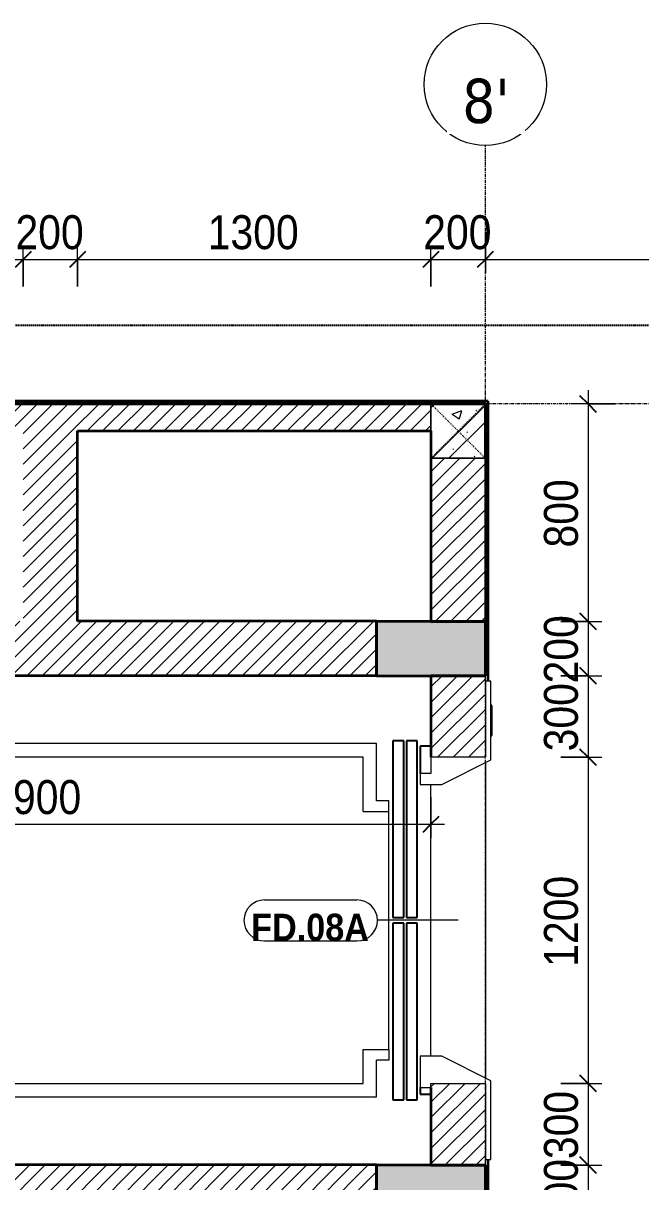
# Model space of a CAD drawing. Header units: millimetres. Extents: x 75804 to 125408, y 2002 to 35126.
# Drawn here: x 100933 to 103205, y 30675 to 34937 of the extents above; entities that cross this region are included whole.
import ezdxf

# ---------------------------------------------------------------- set-up
doc = ezdxf.new("R2010")
doc.units = ezdxf.units.MM
for name, pattern in [('Dash', [6, 3, -3]), ('Dash - Tight', [4.5, 3, -1.5]), ('Grid Line', [22.225, 12.7, -3.175, 3.175, -3.175]), ('Hidden', [7.14375, 4.7625, -2.38125])]:
    doc.linetypes.add(name, pattern=pattern)
for name, color, linetype, lineweight in [('0-4', 50, 'Continuous', 5), ('A-ANNO-DIMS', 211, 'Continuous', 9), ('A-ANNO-DIMS-50', 211, 'Continuous', 9), ('A-DETL-GENF-1', 92, 'Dash - Tight', 18), ('A-DETL-GENF-2', 92, 'Hidden', 25), ('A-DOOR', 31, 'Continuous', 18), ('A-DOOR-1', 31, 'Continuous', 25), ('A-DOOR-IDEN', 31, 'Continuous', 9), ('A-WALL', 113, 'Continuous', 18), ('A-WALL-1', 113, 'Continuous', 35), ('A-WALL-PATT-1', 111, 'Continuous', 18), ('I-WALL-2', 2, 'Continuous', 35), ('S-COLS', 52, 'Continuous', 18), ('S-COLS-1', 9, 'Continuous', 5), ('S-COLS-2', 7, 'Continuous', 35), ('S-COLS-3', 52, 'Dash', 18), ('S-COLS-4', 254, 'Continuous', 18), ('S-COLS-5', 52, 'Continuous', 35), ('S-COLS-HDLN', 52, 'Dash', 18), ('S-GRID-1', 1, 'Grid Line', 9), ('S-GRID-IDEN', 1, 'Continuous', 9)]:
    doc.layers.add(name, color=color, linetype=linetype, lineweight=lineweight)
doc.styles.add('Arial_B', font='arialbd.ttf', dxfattribs={"width": 0.9, "height": 100})
doc.styles.add('Tahoma_B', font='tahomabd.ttf', dxfattribs={"height": 162.5})
doc.styles.add('UTM Avo', font='', dxfattribs={"width": 0.9, "height": 125})
doc.styles.get('UTM Avo').set_extended_font_data('UTM Avo')
doc.dimstyles.new('1_Dim_chi_tiet_2_5', dxfattribs={"dimscale": 304.8, "dimtxt": 124.912619, "dimasz": 0.19685, "dimexe": 0.164042, "dimexo": 0.0625, "dimgap": 0.016404, "dimtad": 1, "dimdec": 0, "dimrnd": 5, "dimzin": 0, "dimdsep": 46, "dimtxsty": 'UTM Avo', "dimblk1": 'OBLIQUE', "dimblk2": 'OBLIQUE', "dimsah": 1, "dimcen": 0.09, "dimdle": 0.164042, "dimazin": 0, "dimtfac": 1, "dimtdec": 4, "dimtix": 1, "dimtmove": 0, "dimatfit": 3, "dimfxl": 0.328084, "dimfxlon": 1, "dimtvp": 1, "dimtolj": 1, "dimtzin": 0, "dimarcsym": 2})
pattern_1 = [(45, (22080.69, 0), (-28.284271, 28.284271), [])]
pattern_2 = [(45, (22080.69, 0), (-26.516504, 26.516504), [])]
pattern_3 = [(50, (22080.7, 0), (364.3679, -31.8783), [38.1, -419.1]), (355, (22080.7, 0), (-70.4859, 382.1133), [30.48, -335.28]), (100.451, (22111.05, -2.66), (293.885, 350.2334), [32.38, -356.18]), (46.184, (22080.7, 101.6), (542.1585, -84.0858), [57.15, -628.65]), (96.636, (22125.87, 94.6), (474.805, 494.8554), [48.57, -534.27]), (351.184, (22080.7, 101.6), (474.8102, 494.85), [45.72, -502.92]), (21, (22131.5, 76.2), (303.2285, -204.5305), [38.1, -419.1]), (326, (22131.5, 76.2), (123.6039, 368.376), [30.48, -335.28]), (71.451, (22156.76, 59.16), (426.8341, 163.8427), [32.38, -356.18]), (37.5, (22080.69, 0), (6.17665, 169.11015), [3.353, -327.863, 3.353, -337.007, -336.55]), (37.5, (22080.69, 0), (6.17665, 169.11015), [-671.576, 3.353, -333.197]), (7.5, (22080.69, 0), (133.63888, 200.3615), [3.353, -190.703, 3.353, -320.243, -128.27]), (7.5, (22080.69, 0), (133.63888, 200.3615), [-517.652, 3.353, -124.917]), (327.5, (21967.4, 0), (271.18182, -11.45836), [3.353, -123.647, 3.353, -392.887, -525.78]), (327.5, (21967.4, 0), (271.18182, -11.45836), [-523.24, 3.353, -522.427]), (317.5, (21916.6, 0), (296.2585, 50.85285), [3.353, -161.747, 3.353, -259.791, -373.38]), (317.5, (21916.6, 0), (296.2585, 50.85285), [-428.244, 3.353, -370.027]), (45, (22080.69, 0), (-125.7236, 125.7236), []), (45, (22080.69, 190.5), (-125.7236, 125.7236), [])]

# ---------------------------------------------------------------- blocks, each defined once
blk = doc.blocks.new('NCV_TKTC_KET CAU_rvt-3-TKCS_THANG MÁY TM2 - MẶT BẰNG TẦNG 2-8')
at = {"layer": 'S-COLS-1'}
for points in [[(80552.6, 32536.9), (80552.6, 32736.9), (80152.6, 32736.9), (80152.6, 32536.9)], [(80552.6, 30536.9), (80552.6, 30736.9), (80152.6, 30736.9), (80152.6, 30536.9)]]:
    blk.add_hatch(color=256, dxfattribs=at).paths.add_polyline_path(points)
at = {"layer": 'S-COLS-2'}
for p, q in [((80152.6, 32736.9), (80152.6, 32536.9)), ((80552.6, 32736.9), (80152.6, 32736.9)), ((80552.6, 32536.9), (80552.6, 32736.9)), ((80152.6, 32536.9), (80552.6, 32536.9)), ((80152.6, 30736.9), (80152.6, 30536.9)), ((80552.6, 30736.9), (80152.6, 30736.9)), ((80552.6, 30536.9), (80552.6, 30736.9))]:
    blk.add_line(p, q, dxfattribs=at)
blk = doc.blocks.new('Thang may HIEN - Dài x Rộng - 2200x1200-551375-TKCS_THANG MÁY TM2 - MẶT BẰNG TẦNG 2-8')
at = {"layer": 'A-DOOR'}
for p, q in [((-590, 120), (-880, 120)), ((-880, 120), (-880, 100)), ((-880, 100), (-600, 100)), ((-600, 100), (-600, -100)), ((-500, -60), (-590, 120)), ((590, 120), (500, -60)), ((880, 120), (590, 120)), ((600, -100), (600, 100)), ((600, 100), (880, 100)), ((880, 100), (880, 120)), ((-500, -140), (-500, -60)), ((500, -60), (500, -140)), ((-600, -100), (-540, -100)), ((-540, -100), (-540, -140)), ((615, -100), (600, -100)), ((615, -140), (615, -100)), ((-660, -190.4), (-660, -150.4)), ((-660, -150.4), (-10, -150.4)), ((-540, -140), (-500, -140)), ((-10, -150.4), (-10, -190.4)), ((660, -150.4), (10, -150.4)), ((10, -150.4), (10, -190.4)), ((500, -140), (615, -140)), ((660, -190.4), (660, -150.4)), ((-10, -190.4), (-660, -190.4)), ((-10, -200.4), (-660, -200.4)), ((-660, -200.4), (-660, -240.4)), ((-10, -240.4), (-10, -200.4)), ((10, -190.4), (660, -190.4)), ((10, -200.4), (10, -240.4)), ((660, -200.4), (10, -200.4)), ((660, -240.4), (660, -200.4)), ((-660, -240.4), (-10, -240.4)), ((-440, -255), (-440, -300)), ((-400, -255), (-440, -255)), ((475, -255), (-400, -255)), ((-400, -350), (-400, -255)), ((10, -240.4), (660, -240.4)), ((475, -255), (515, -255)), ((475, -350), (475, -255)), ((515, -255), (515, -300)), ((-440, -300), (-650, -300)), ((-650, -300), (-650, -2550)), ((650, -300), (515, -300)), ((650, -2550), (650, -300)), ((-400, -350), (-600, -350)), ((-600, -350), (-600, -2500)), ((600, -350), (475, -350)), ((600, -2500), (600, -350)), ((-600, -2500), (600, -2500)), ((-650, -2550), (650, -2550)), ((590.8, -2605.4), (-584.2, -2605.4)), ((-584.2, -2605.4), (-584.2, -2705.4)), ((590.8, -2705.4), (590.8, -2605.4)), ((-584.2, -2705.4), (590.8, -2705.4))]:
    blk.add_line(p, q, dxfattribs=at)
at = {"layer": 'A-DOOR-1'}
for p, q in [((-680, 124), (-790, 124)), ((-790, 124), (-790, 120)), ((-680, 120), (-680, 124)), ((-600, -100), (-640, -100)), ((-640, -100), (-640, -140)), ((640, -100), (615, -100)), ((640, -140), (640, -100)), ((-10, -150.4), (-660, -150.4)), ((-660, -150.4), (-660, -190.4)), ((-640, -140), (-540, -140)), ((-10, -190.4), (-10, -150.4)), ((10, -150.4), (10, -190.4)), ((660, -150.4), (10, -150.4)), ((615, -140), (640, -140)), ((660, -190.4), (660, -150.4)), ((-660, -190.4), (-10, -190.4)), ((-10, -200.4), (-660, -200.4)), ((-660, -200.4), (-660, -240.4)), ((-10, -240.4), (-10, -200.4)), ((10, -190.4), (660, -190.4)), ((10, -200.4), (10, -240.4)), ((660, -200.4), (10, -200.4)), ((660, -240.4), (660, -200.4)), ((-660, -240.4), (-10, -240.4)), ((10, -240.4), (660, -240.4))]:
    blk.add_line(p, q, dxfattribs=at)
blk = doc.blocks.new('G1_SOF - BO TRU - 200x200-3052400-TKCS_THANG MÁY TM2 - MẶT BẰNG TẦNG 2-8')
at = {"layer": 'S-COLS-HDLN'}
for p, q in [((-100, 100), (100, -100)), ((100, 100), (-100, -100))]:
    blk.add_line(p, q, dxfattribs=at)
blk = doc.blocks.new('BORDER VIEW - BORDER VIEW-1940032-TKCS_THANG MÁY TM2 - MẶT BẰNG TẦNG 2-8')
at = {"layer": 'A-DETL-GENF-2'}
blk.add_line((150, 8489.5), (6798.1, 8489.5), dxfattribs=at)
blk = doc.blocks.new('Grid - M_Grid Head - Circle-353313-TKCS_THANG MÁY TM2 - MẶT BẰNG TẦNG 2-8')
at = {"layer": 'S-GRID-IDEN'}
blk.add_circle((0, 0), 4.5, dxfattribs=at)
blk = doc.blocks.new('DIMBLOCK96-TKCS_THANG MÁY TM2 - MẶT BẰNG TẦNG 2-8')
at = {"layer": 'A-ANNO-DIMS-50'}
for p, q in [((99533.3, 33968.6), (99533.3, 34118.6)), ((100933.3, 33968.6), (100933.3, 34118.6)), ((99533.3, 34068.6), (100933.3, 34068.6)), ((99533.3, 34068.6), (99533.3, 33968.6)), ((100933.3, 34068.6), (100933.3, 33968.6))]:
    blk.add_line(p, q, dxfattribs=at)
at = {"layer": 'A-ANNO-DIMS-50', "lineweight": 25}
for p, q in [((99533.3, 34068.6), (99563.3, 34098.6)), ((100933.3, 34068.6), (100963.3, 34098.6)), ((99533.3, 34068.6), (99503.3, 34038.6)), ((100933.3, 34068.6), (100903.3, 34038.6))]:
    blk.add_line(p, q, dxfattribs=at)
at = {"layer": 'A-ANNO-DIMS-50', "color": 0, "insert": (100062.1, 34231), "char_height": 125, "width": 410.824, "attachment_point": 1, "line_spacing_factor": 1.110334, "style": 'UTM Avo'}
blk.add_mtext('1400', dxfattribs=at)
blk = doc.blocks.new('_Oblique')
at = {"color": 0, "linetype": 'ByBlock', "lineweight": -2}
blk.add_line((-0.5, -0.5), (0.5, 0.5), dxfattribs=at)
blk = doc.blocks.new('DIMBLOCK97-TKCS_THANG MÁY TM2 - MẶT BẰNG TẦNG 2-8')
at = {"layer": 'A-ANNO-DIMS-50'}
for p, q in [((100933.3, 33968.6), (100933.3, 34118.6)), ((101133.3, 33968.6), (101133.3, 34118.6)), ((100933.3, 34068.6), (101133.3, 34068.6)), ((100933.3, 34068.6), (100933.3, 33968.6)), ((101133.3, 34068.6), (101133.3, 33968.6))]:
    blk.add_line(p, q, dxfattribs=at)
at = {"layer": 'A-ANNO-DIMS-50', "lineweight": 25}
for p, q in [((100933.3, 34068.6), (100963.3, 34098.6)), ((101133.3, 34068.6), (101163.3, 34098.6)), ((100933.3, 34068.6), (100903.3, 34038.6)), ((101133.3, 34068.6), (101103.3, 34038.6))]:
    blk.add_line(p, q, dxfattribs=at)
at = {"layer": 'A-ANNO-DIMS-50', "color": 0, "insert": (100904.9, 34231), "char_height": 125, "width": 308.118, "attachment_point": 1, "line_spacing_factor": 1.110334, "style": 'UTM Avo'}
blk.add_mtext('200', dxfattribs=at)
blk = doc.blocks.new('DIMBLOCK98-TKCS_THANG MÁY TM2 - MẶT BẰNG TẦNG 2-8')
at = {"layer": 'A-ANNO-DIMS-50'}
for p, q in [((101133.3, 33968.6), (101133.3, 34118.6)), ((102433.3, 33968.6), (102433.3, 34118.6)), ((101133.3, 34068.6), (102433.3, 34068.6)), ((101133.3, 34068.6), (101133.3, 33968.6)), ((102433.3, 34068.6), (102433.3, 33968.6))]:
    blk.add_line(p, q, dxfattribs=at)
at = {"layer": 'A-ANNO-DIMS-50', "lineweight": 25}
for p, q in [((101133.3, 34068.6), (101163.3, 34098.6)), ((102433.3, 34068.6), (102463.3, 34098.6)), ((101133.3, 34068.6), (101103.3, 34038.6)), ((102433.3, 34068.6), (102403.3, 34038.6))]:
    blk.add_line(p, q, dxfattribs=at)
at = {"layer": 'A-ANNO-DIMS-50', "color": 0, "insert": (101612.1, 34231), "char_height": 125, "width": 410.824, "attachment_point": 1, "line_spacing_factor": 1.110334, "style": 'UTM Avo'}
blk.add_mtext('1300', dxfattribs=at)
blk = doc.blocks.new('DIMBLOCK99-TKCS_THANG MÁY TM2 - MẶT BẰNG TẦNG 2-8')
at = {"layer": 'A-ANNO-DIMS-50'}
for p, q in [((102633.3, 34168.6), (102633.3, 34018.6)), ((102633.3, 34068.6), (102633.3, 34168.6)), ((102433.3, 33968.6), (102433.3, 34118.6)), ((102433.3, 34068.6), (102633.3, 34068.6)), ((102433.3, 34068.6), (102433.3, 33968.6))]:
    blk.add_line(p, q, dxfattribs=at)
at = {"layer": 'A-ANNO-DIMS-50', "lineweight": 25}
for p, q in [((102433.3, 34068.6), (102463.3, 34098.6)), ((102633.3, 34068.6), (102663.3, 34098.6)), ((102433.3, 34068.6), (102403.3, 34038.6)), ((102633.3, 34068.6), (102603.3, 34038.6))]:
    blk.add_line(p, q, dxfattribs=at)
at = {"layer": 'A-ANNO-DIMS-50', "color": 0, "insert": (102404.9, 34231), "char_height": 125, "width": 308.118, "attachment_point": 1, "line_spacing_factor": 1.110334, "style": 'UTM Avo'}
blk.add_mtext('200', dxfattribs=at)
blk = doc.blocks.new('DIMBLOCK100-TKCS_THANG MÁY TM2 - MẶT BẰNG TẦNG 2-8')
at = {"layer": 'A-ANNO-DIMS-50'}
for p, q in [((102633.3, 34168.6), (102633.3, 34018.6)), ((102633.3, 34068.6), (102633.3, 34168.6)), ((105458.3, 33968.6), (105458.3, 34118.6)), ((102633.3, 34068.6), (105458.3, 34068.6)), ((105458.3, 34068.6), (105458.3, 33968.6))]:
    blk.add_line(p, q, dxfattribs=at)
at = {"layer": 'A-ANNO-DIMS-50', "lineweight": 25}
for p, q in [((102633.3, 34068.6), (102663.3, 34098.6)), ((105458.3, 34068.6), (105488.3, 34098.6)), ((102633.3, 34068.6), (102603.3, 34038.6)), ((105458.3, 34068.6), (105428.3, 34038.6))]:
    blk.add_line(p, q, dxfattribs=at)
at = {"layer": 'A-ANNO-DIMS-50', "color": 0, "insert": (103874.6, 34231), "char_height": 125, "width": 410.824, "attachment_point": 1, "line_spacing_factor": 1.110334, "style": 'UTM Avo'}
blk.add_mtext('2825', dxfattribs=at)
blk = doc.blocks.new('STN_Door Tag - STN_Door Tag-1788670-TKCS_THANG MÁY TM2 - MẶT BẰNG TẦNG 2-8')
at = {"layer": 'A-DOOR-IDEN'}
for p, q in [((-3.37, 1.495), (3.431, 1.495)), ((-3.37, -1.524), (3.431, -1.524))]:
    blk.add_line(p, q, dxfattribs=at)
for centre, start, end in [((-3.37, -0.015), 90, 270), ((3.431, -0.015), 270, 90)]:
    blk.add_arc(centre, 1.509, start, end, dxfattribs=at)
blk = doc.blocks.new('DIMBLOCK102-TKCS_THANG MÁY TM2 - MẶT BẰNG TẦNG 2-8')
at = {"layer": 'A-ANNO-DIMS-50'}
for p, q in [((103011.3, 33586.9), (103011.3, 32736.9)), ((103111.3, 33536.9), (102961.3, 33536.9)), ((103011.3, 33536.9), (103111.3, 33536.9)), ((102911.3, 32736.9), (103061.3, 32736.9)), ((103011.3, 32736.9), (102911.3, 32736.9))]:
    blk.add_line(p, q, dxfattribs=at)
at = {"layer": 'A-ANNO-DIMS-50', "lineweight": 25}
for p, q in [((103011.3, 33536.9), (102981.3, 33566.9)), ((103011.3, 33536.9), (103041.3, 33506.9)), ((103011.3, 32736.9), (102981.3, 32766.9)), ((103011.3, 32736.9), (103041.3, 32706.9))]:
    blk.add_line(p, q, dxfattribs=at)
at = {"layer": 'A-ANNO-DIMS-50', "color": 0, "insert": (102848.9, 33008.6), "char_height": 125, "width": 308.118, "attachment_point": 1, "rotation": 90, "line_spacing_factor": 1.110334, "style": 'UTM Avo'}
blk.add_mtext('800', dxfattribs=at)
blk = doc.blocks.new('DIMBLOCK103-TKCS_THANG MÁY TM2 - MẶT BẰNG TẦNG 2-8')
at = {"layer": 'A-ANNO-DIMS-50'}
for p, q in [((102911.3, 32736.9), (103061.3, 32736.9)), ((103011.3, 32736.9), (102911.3, 32736.9)), ((103011.3, 32736.9), (103011.3, 32536.9)), ((102911.3, 32536.9), (103061.3, 32536.9)), ((103011.3, 32536.9), (102911.3, 32536.9))]:
    blk.add_line(p, q, dxfattribs=at)
at = {"layer": 'A-ANNO-DIMS-50', "lineweight": 25}
for p, q in [((103011.3, 32736.9), (102981.3, 32766.9)), ((103011.3, 32736.9), (103041.3, 32706.9)), ((103011.3, 32536.9), (102981.3, 32566.9)), ((103011.3, 32536.9), (103041.3, 32506.9))]:
    blk.add_line(p, q, dxfattribs=at)
at = {"layer": 'A-ANNO-DIMS-50', "color": 0, "insert": (102848.9, 32508.6), "char_height": 125, "width": 308.118, "attachment_point": 1, "rotation": 90, "line_spacing_factor": 1.110334, "style": 'UTM Avo'}
blk.add_mtext('200', dxfattribs=at)
blk = doc.blocks.new('DIMBLOCK104-TKCS_THANG MÁY TM2 - MẶT BẰNG TẦNG 2-8')
at = {"layer": 'A-ANNO-DIMS-50', "lineweight": 25}
for p, q in [((103011.3, 32536.9), (102981.3, 32566.9)), ((103011.3, 32536.9), (103041.3, 32506.9)), ((103011.3, 32237.4), (102981.3, 32267.4)), ((103011.3, 32237.4), (103041.3, 32207.4))]:
    blk.add_line(p, q, dxfattribs=at)
at = {"layer": 'A-ANNO-DIMS-50'}
for p, q in [((102911.3, 32536.9), (103061.3, 32536.9)), ((103011.3, 32536.9), (102911.3, 32536.9)), ((103011.3, 32536.9), (103011.3, 32237.4)), ((102911.3, 32237.4), (103061.3, 32237.4)), ((103011.3, 32237.4), (102911.3, 32237.4))]:
    blk.add_line(p, q, dxfattribs=at)
at = {"layer": 'A-ANNO-DIMS-50', "color": 0, "insert": (102848.9, 32258.8), "char_height": 125, "width": 308.118, "attachment_point": 1, "rotation": 90, "line_spacing_factor": 1.110334, "style": 'UTM Avo'}
blk.add_mtext('300', dxfattribs=at)
blk = doc.blocks.new('DIMBLOCK105-TKCS_THANG MÁY TM2 - MẶT BẰNG TẦNG 2-8')
at = {"layer": 'A-ANNO-DIMS-50', "lineweight": 25}
for p, q in [((103011.3, 32237.4), (102981.3, 32267.4)), ((103011.3, 32237.4), (103041.3, 32207.4)), ((103011.3, 31037.4), (102981.3, 31067.4)), ((103011.3, 31037.4), (103041.3, 31007.4))]:
    blk.add_line(p, q, dxfattribs=at)
at = {"layer": 'A-ANNO-DIMS-50'}
for p, q in [((102911.3, 32237.4), (103061.3, 32237.4)), ((103011.3, 32237.4), (102911.3, 32237.4)), ((103011.3, 32237.4), (103011.3, 31037.4)), ((102911.3, 31037.4), (103061.3, 31037.4)), ((103011.3, 31037.4), (102911.3, 31037.4))]:
    blk.add_line(p, q, dxfattribs=at)
at = {"layer": 'A-ANNO-DIMS-50', "color": 0, "insert": (102848.9, 31466.2), "char_height": 125, "width": 410.824, "attachment_point": 1, "rotation": 90, "line_spacing_factor": 1.110334, "style": 'UTM Avo'}
blk.add_mtext('1200', dxfattribs=at)
blk = doc.blocks.new('DIMBLOCK106-TKCS_THANG MÁY TM2 - MẶT BẰNG TẦNG 2-8')
at = {"layer": 'A-ANNO-DIMS-50'}
for p, q in [((102911.3, 31037.4), (103061.3, 31037.4)), ((103011.3, 31037.4), (102911.3, 31037.4)), ((103011.3, 31037.4), (103011.3, 30736.9)), ((102911.3, 30736.9), (103061.3, 30736.9)), ((103011.3, 30736.9), (102911.3, 30736.9))]:
    blk.add_line(p, q, dxfattribs=at)
at = {"layer": 'A-ANNO-DIMS-50', "lineweight": 25}
for p, q in [((103011.3, 31037.4), (102981.3, 31067.4)), ((103011.3, 31037.4), (103041.3, 31007.4)), ((103011.3, 30736.9), (102981.3, 30766.9)), ((103011.3, 30736.9), (103041.3, 30706.9))]:
    blk.add_line(p, q, dxfattribs=at)
at = {"layer": 'A-ANNO-DIMS-50', "color": 0, "insert": (102848.9, 30758.8), "char_height": 125, "width": 308.118, "attachment_point": 1, "rotation": 90, "line_spacing_factor": 1.110334, "style": 'UTM Avo'}
blk.add_mtext('300', dxfattribs=at)
blk = doc.blocks.new('DIMBLOCK107-TKCS_THANG MÁY TM2 - MẶT BẰNG TẦNG 2-8')
at = {"layer": 'A-ANNO-DIMS-50'}
for p, q in [((102911.3, 30736.9), (103061.3, 30736.9)), ((103011.3, 30736.9), (102911.3, 30736.9)), ((103011.3, 30736.9), (103011.3, 30536.9)), ((102911.3, 30536.9), (103061.3, 30536.9)), ((103011.3, 30536.9), (102911.3, 30536.9))]:
    blk.add_line(p, q, dxfattribs=at)
at = {"layer": 'A-ANNO-DIMS-50', "lineweight": 25}
for p, q in [((103011.3, 30736.9), (102981.3, 30766.9)), ((103011.3, 30736.9), (103041.3, 30706.9)), ((103011.3, 30536.9), (102981.3, 30566.9)), ((103011.3, 30536.9), (103041.3, 30506.9))]:
    blk.add_line(p, q, dxfattribs=at)
at = {"layer": 'A-ANNO-DIMS-50', "color": 0, "insert": (102848.9, 30508.6), "char_height": 125, "width": 308.118, "attachment_point": 1, "rotation": 90, "line_spacing_factor": 1.110334, "style": 'UTM Avo'}
blk.add_mtext('200', dxfattribs=at)
blk = doc.blocks.new('DIMBLOCK120-TKCS_THANG MÁY TM2 - MẶT BẰNG TẦNG 2-8')
at = {"layer": 'A-ANNO-DIMS-50'}
for p, q in [((99533.3, 32090.8), (99533.3, 31940.8)), ((99533.3, 31990.8), (99533.3, 32090.8)), ((102433.3, 32090.8), (102433.3, 31940.8)), ((102433.3, 31990.8), (102433.3, 32090.8)), ((99483.3, 31990.8), (102483.3, 31990.8))]:
    blk.add_line(p, q, dxfattribs=at)
at = {"layer": 'A-ANNO-DIMS-50', "lineweight": 25}
for p, q in [((99533.3, 31990.8), (99563.3, 32020.8)), ((102433.3, 31990.8), (102463.3, 32020.8)), ((99533.3, 31990.8), (99503.3, 31960.8)), ((102433.3, 31990.8), (102403.3, 31960.8))]:
    blk.add_line(p, q, dxfattribs=at)
at = {"layer": 'A-ANNO-DIMS-50', "color": 0, "insert": (100812.1, 32153.1), "char_height": 125, "width": 410.824, "attachment_point": 1, "line_spacing_factor": 1.110334, "style": 'UTM Avo'}
blk.add_mtext('2900', dxfattribs=at)

msp = doc.modelspace()

# ---------------------------------------------------------------- hatches: boundary and pattern name
at = {"layer": 'A-WALL-PATT-1'}
h = msp.add_hatch(dxfattribs=at)
h.set_pattern_fill('FP_3', color=256, style=0, pattern_type=2)
h.set_pattern_definition(pattern_2)
h.paths.add_polyline_path([(102633.3, 33537.4), (102633.3, 33547.4), (99033.3, 33547.4), (99033.3, 33537.4), (100969, 33537.4)])
h = msp.add_hatch(dxfattribs=at)
h.set_pattern_fill('FP_3', color=256, style=0, pattern_type=2)
h.set_pattern_definition(pattern_2)
h.paths.add_polyline_path([(102633.3, 28646.9), (102643.3, 28646.9), (102643.3, 28757.4), (102633.3, 28757.4)])
h.paths.add_polyline_path([(102643.3, 30517.4), (102643.3, 30757.4), (102633.3, 30757.4), (102633.3, 30517.4), (102637.6, 30517.4)])
h.paths.add_polyline_path([(102633.9, 32517.4), (102643.3, 32517.4), (102643.3, 33547.4), (102633.3, 33547.4), (102633.3, 32517.4)])
h = msp.add_hatch(dxfattribs=at)
h.set_pattern_fill('FP_1', color=256, style=0, pattern_type=2)
h.set_pattern_definition(pattern_1)
h.paths.add_polyline_path([(102433.3, 33437.4), (102433.3, 33537.4), (99608.3, 33537.4), (99608.3, 33437.4), (101133.3, 33437.4)])
h = msp.add_hatch(dxfattribs=at)
h.set_pattern_fill('FP_1', color=256, style=0, pattern_type=2)
h.set_pattern_definition(pattern_1)
h.paths.add_polyline_path([(102633.3, 32736.9), (102633.3, 33336.9), (102433.3, 33336.9), (102433.3, 32736.9)])
h.paths.add_polyline_path([(102633.3, 33536.9), (102633.3, 33537.4), (102433.3, 33536.9)])
h = msp.add_hatch(dxfattribs=at)
h.set_pattern_fill('FP_1', color=256, style=0, pattern_type=2)
h.set_pattern_definition(pattern_1)
h.paths.add_polyline_path([(101133.3, 32737.4), (101133.3, 33437.4), (100933.3, 33437.4), (100933.3, 32737.4), (100969, 32737.4)])
h = msp.add_hatch(dxfattribs=at)
h.set_pattern_fill('FP_1', color=256, style=0, pattern_type=2)
h.set_pattern_definition(pattern_1)
h.paths.add_polyline_path([(102233.3, 32537.4), (102233.3, 32737.4), (99608.3, 32737.4), (99608.3, 32537.4), (100969, 32537.4)])
h = msp.add_hatch(dxfattribs=at)
h.set_pattern_fill('FP_1', color=256, style=0, pattern_type=2)
h.set_pattern_definition(pattern_1)
h.paths.add_polyline_path([(102633.3, 30736.9), (102633.3, 31037.4), (102433.3, 31037.4), (102433.3, 30736.9)])
h.paths.add_polyline_path([(102473.3, 32237.4), (102633.3, 32237.4), (102633.3, 32536.9), (102433.3, 32536.9), (102433.3, 32237.4)])
h = msp.add_hatch(dxfattribs=at)
h.set_pattern_fill('FP_1', color=256, style=0, pattern_type=2)
h.set_pattern_definition(pattern_1)
h.paths.add_polyline_path([(102233.3, 30537.4), (102233.3, 30737.4), (99533.3, 30737.4), (99533.3, 30537.4), (100969, 30537.4)])
at = {"layer": 'S-COLS-4'}
h = msp.add_hatch(dxfattribs=at)
h.set_pattern_fill('FP_2', color=256, style=0, pattern_type=2)
h.set_pattern_definition(pattern_3)
h.paths.add_polyline_path([(102633.3, 33336.9), (102633.3, 33536.9), (102433.3, 33536.9), (102433.3, 33336.9)])
h = msp.add_hatch(dxfattribs=at)
h.set_pattern_fill('FP_2', color=256, style=0, pattern_type=2)
h.set_pattern_definition(pattern_3)
h.paths.add_polyline_path([(102633.3, 33336.9), (102633.3, 33536.9), (102433.3, 33536.9), (102433.3, 33336.9)])

# ---------------------------------------------------------------- linework, layer by layer
at = {"layer": 'A-DOOR-IDEN'}
msp.add_line((102533.3, 31637.4), (102236.5, 31637.4), dxfattribs=at)
at = {"layer": 'A-WALL'}
for p, q in [((102433.3, 33536.9), (102633.3, 33536.9)), ((102433.3, 33437.4), (102433.3, 33536.9)), ((102633.3, 33336.9), (102433.3, 33336.9)), ((102633.3, 32517.4), (102633.3, 32536.9)), ((102633.3, 32217.4), (102633.3, 31057.4)), ((102433.3, 31137.4), (102433.3, 32137.4)), ((102633.3, 30736.9), (102633.3, 30757.4))]:
    msp.add_line(p, q, dxfattribs=at)
at = {"layer": 'A-WALL-1'}
for p, q in [((102633.3, 33537.4), (99608.3, 33537.4)), ((101133.3, 32737.4), (101133.3, 33437.4)), ((101133.3, 33437.4), (102433.3, 33437.4)), ((102433.3, 33336.9), (102433.3, 32736.9)), ((102233.3, 32737.4), (101133.3, 32737.4)), ((102233.3, 32537.4), (102233.3, 32737.4)), ((102433.3, 32736.9), (102633.3, 32736.9)), ((99608.3, 32537.4), (102233.3, 32537.4)), ((102433.3, 32536.9), (102433.3, 32237.4)), ((102633.3, 32536.9), (102433.3, 32536.9)), ((102433.3, 31022.4), (102433.3, 30736.9)), ((102233.3, 30737.4), (99533.3, 30737.4)), ((102233.3, 30537.4), (102233.3, 30737.4)), ((102433.3, 30736.9), (102633.3, 30736.9))]:
    msp.add_line(p, q, dxfattribs=at)
at = {"layer": 'I-WALL-2'}
for p, q in [((102643.3, 33547.4), (99033.3, 33547.4)), ((102643.3, 32517.4), (102643.3, 33547.4)), ((99033.3, 33537.4), (102633.3, 33537.4)), ((102633.3, 33537.4), (102633.3, 32536.9)), ((102633.3, 30736.9), (102633.3, 30536.9)), ((102643.3, 30517.4), (102643.3, 30757.4))]:
    msp.add_line(p, q, dxfattribs=at)
at = {"layer": 'S-COLS'}
for p, q in [((102633.3, 33536.9), (102433.3, 33536.9)), ((102433.3, 33536.9), (102433.3, 33437.4)), ((102433.3, 33336.9), (102633.3, 33336.9))]:
    msp.add_line(p, q, dxfattribs=at)
at = {"layer": 'S-COLS-5'}
for p, q in [((102633.3, 33336.9), (102633.3, 33536.9)), ((102433.3, 33437.4), (102433.3, 33336.9))]:
    msp.add_line(p, q, dxfattribs=at)
at = {"layer": 'S-GRID-1'}
for p, q in [((102633.3, 33237.3), (102633.3, 34487.3)), ((105583.3, 33536.9), (99587.5, 33536.9)), ((102633.3, 25279.5), (102633.3, 33237.3))]:
    msp.add_line(p, q, dxfattribs=at)

# ---------------------------------------------------------------- block references
at = {"layer": '0-4'}
msp.add_blockref('NCV_TKTC_KET CAU_rvt-3-TKCS_THANG MÁY TM2 - MẶT BẰNG TẦNG 2-8', (22080.7, 0), dxfattribs=at)
at = {"layer": 'A-DETL-GENF-1'}
msp.add_blockref('BORDER VIEW - BORDER VIEW-1940032-TKCS_THANG MÁY TM2 - MẶT BẰNG TẦNG 2-8', (99033.3, 25336.9), dxfattribs=at)
at = {"layer": 'A-DOOR', "rotation": 269.9999999999998}
msp.add_blockref('Thang may HIEN - Dài x Rộng - 2200x1200-551375-TKCS_THANG MÁY TM2 - MẶT BẰNG TẦNG 2-8', (102533.3, 31637.4), dxfattribs=at)
at = {"layer": 'A-DOOR-IDEN', "xscale": 49.99999999999998, "yscale": 49.99999999999998, "zscale": 49.99999999999998}
msp.add_blockref('STN_Door Tag - STN_Door Tag-1788670-TKCS_THANG MÁY TM2 - MẶT BẰNG TẦNG 2-8', (101989.5, 31637.6), dxfattribs=at)
at = {"layer": 'S-COLS-3'}
msp.add_blockref('G1_SOF - BO TRU - 200x200-3052400-TKCS_THANG MÁY TM2 - MẶT BẰNG TẦNG 2-8', (102533.3, 33436.9), dxfattribs=at)
at = {"layer": 'S-GRID-IDEN', "xscale": 49.99999999999998, "yscale": 49.99999999999998, "zscale": 49.99999999999998}
msp.add_blockref('Grid - M_Grid Head - Circle-353313-TKCS_THANG MÁY TM2 - MẶT BẰNG TẦNG 2-8', (102633.3, 34712.3), dxfattribs=at)

# ---------------------------------------------------------------- texts
at = {"layer": 'A-DOOR-IDEN', "insert": (101988.5, 31610.9), "char_height": 100, "width": 443.7, "attachment_point": 5, "line_spacing_factor": 0.936439, "style": 'Arial_B'}
msp.add_mtext('\\pt2.25,4.5,6.75,9,11.25,13.5,15.75,18,20.25,22.5,24.75,27,29.25,31.5,33.75,36,38.25,40.5,42.75,45,47.25,49.5,51.75,54,56.25,58.5,60.75,63,65.25,67.5,69.75,72;FD.08A', dxfattribs=at)

# ---------------------------------------------------------------- dimensions: what is measured, and where the dimension line sits
at = {"layer": 'A-ANNO-DIMS'}
for base, p1, p2, override, picture, middle in [((100933.3, 34068.6), (99533.3, 33968.6), (100933.3, 33968.6), {"dimpost": '<>', "dimfxl": 1400}, 'DIMBLOCK96-TKCS_THANG MÁY TM2 - MẶT BẰNG TẦNG 2-8', (100233.3, 34138.3)), ((101133.3, 34068.6), (100933.3, 33968.6), (101133.3, 33968.6), {"dimpost": '<>', "dimfxl": 200}, 'DIMBLOCK97-TKCS_THANG MÁY TM2 - MẶT BẰNG TẦNG 2-8', (101033.3, 34138.3)), ((102433.3, 34068.6), (101133.3, 33968.6), (102433.3, 33968.6), {"dimpost": '<>', "dimfxl": 1300}, 'DIMBLOCK98-TKCS_THANG MÁY TM2 - MẶT BẰNG TẦNG 2-8', (101783.3, 34138.3)), ((102633.3, 34068.6), (102433.3, 33968.6), (102633.3, 34168.6), {"dimpost": '<>', "dimfxl": 282.842712}, 'DIMBLOCK99-TKCS_THANG MÁY TM2 - MẶT BẰNG TẦNG 2-8', (102533.3, 34138.3)), ((105458.3, 34068.6), (102633.3, 34168.6), (105458.3, 33968.6), {"dimpost": '<>', "dimfxl": 2832.070797}, 'DIMBLOCK100-TKCS_THANG MÁY TM2 - MẶT BẰNG TẦNG 2-8', (104045.8, 34138.3)), ((102433.3, 31990.8), (99533.3, 32090.8), (102433.3, 32090.8), {"dimpost": '<>', "dimfxl": 2900}, 'DIMBLOCK120-TKCS_THANG MÁY TM2 - MẶT BẰNG TẦNG 2-8', (100983.3, 32060.4))]:
    dim = msp.add_linear_dim(base=base, p1=p1, p2=p2, dimstyle='1_Dim_chi_tiet_2_5', override=override, dxfattribs=at)
    dim.commit()
    dim.dimension.update_dxf_attribs({"geometry": picture, "text_midpoint": middle})
for base, p1, p2, override, picture, middle in [((103011.3, 32736.9), (103111.3, 33536.9), (102911.3, 32736.9), {"dimpost": '<>', "dimfxl": 824.621125}, 'DIMBLOCK102-TKCS_THANG MÁY TM2 - MẶT BẰNG TẦNG 2-8', (102941.6, 33136.9)), ((103011.3, 32536.9), (102911.3, 32736.9), (102911.3, 32536.9), {"dimpost": '<>', "dimfxl": 200}, 'DIMBLOCK103-TKCS_THANG MÁY TM2 - MẶT BẰNG TẦNG 2-8', (102941.6, 32636.9)), ((103011.3041, 32237.3629), (102911.3041, 32536.936), (102911.3041, 32237.3629), {"dimpost": '<>', "dimfxl": 299.573178}, 'DIMBLOCK104-TKCS_THANG MÁY TM2 - MẶT BẰNG TẦNG 2-8', (102941.619, 32387.1494)), ((103011.3, 31037.4), (102911.3, 32237.4), (102911.3, 31037.4), {"dimpost": '<>', "dimfxl": 1200}, 'DIMBLOCK105-TKCS_THANG MÁY TM2 - MẶT BẰNG TẦNG 2-8', (102941.6, 31637.4)), ((103011.3041, 30736.936), (102911.3041, 31037.3629), (102911.3041, 30736.936), {"dimpost": '<>', "dimfxl": 300.426822}, 'DIMBLOCK106-TKCS_THANG MÁY TM2 - MẶT BẰNG TẦNG 2-8', (102941.619, 30887.1494)), ((103011.3, 30536.9), (102911.3, 30736.9), (102911.3, 30536.9), {"dimpost": '<>', "dimfxl": 200}, 'DIMBLOCK107-TKCS_THANG MÁY TM2 - MẶT BẰNG TẦNG 2-8', (102941.6, 30636.9))]:
    dim = msp.add_linear_dim(base=base, p1=p1, p2=p2, angle=90, dimstyle='1_Dim_chi_tiet_2_5', override=override, dxfattribs=at)
    dim.commit()
    dim.dimension.update_dxf_attribs({"geometry": picture, "text_midpoint": middle})

# ---------------------------------------------------------------- next in the draw order: texts
at = {"layer": 'S-GRID-IDEN', "insert": (102635.6, 34649.9), "char_height": 162.5, "width": 205, "attachment_point": 5, "line_spacing_factor": 0.996129, "style": 'Tahoma_B', "bg_fill": 3, "box_fill_scale": 1.25, "bg_fill_color": 256, "bg_fill_true_color": 13158600, "bg_fill_transparency": 0}
msp.add_mtext("\\pt634.99962,1269.99925,1905.0005,2540.00013,3174.99975,3809.99937,4445.00062,5080.00025,5714.99987,6349.9995,6985.00075,7620.00037,8255,8889.99962,9524.99925,10160.0005,10795.00013,11429.99975,12064.99938,12700.00063,13335.00025,13969.99988,14604.9995,15240.00075,15875.00038,16510,17144.99963,17779.99925,18415.0005,19050.00013,19684.99975,20319.99938;8'", dxfattribs=at)

doc.saveas('drawing.dxf')
